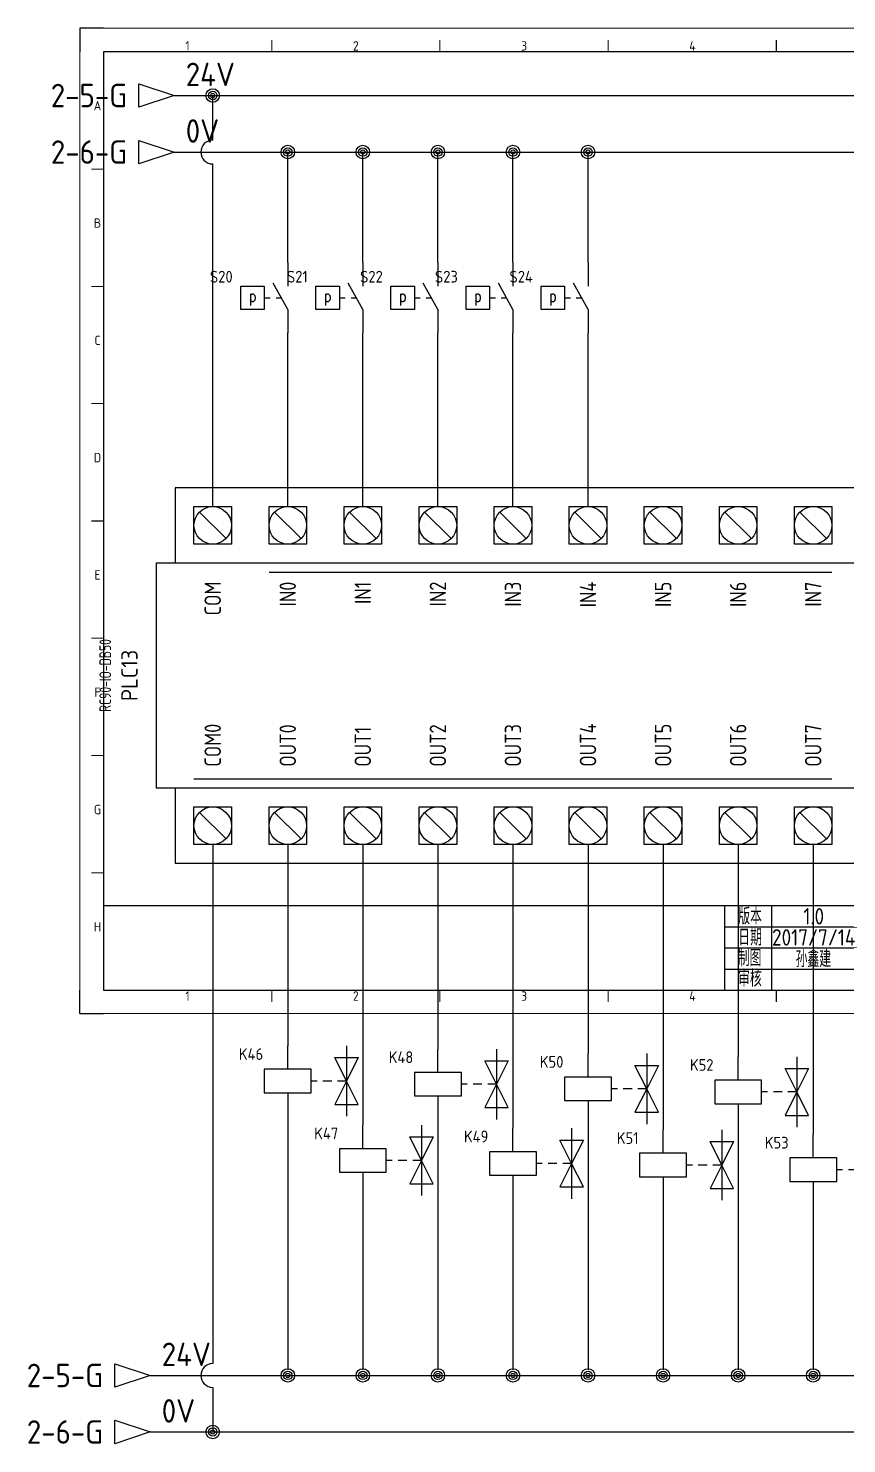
# Model space of a CAD drawing. Header units: millimetres. Extents: x 2018 to 2494, y 1296 to 1597.
# Drawn here: x 2018.3 to 2192.7, y 1295.8 to 1597.4 of the extents above; entities that cross this region are included whole.
import ezdxf
from ezdxf.enums import TextEntityAlignment as Align

# ---------------------------------------------------------------- set-up
doc = ezdxf.new("R2010")
doc.units = ezdxf.units.MM
for name, color, linetype in [('AE_BOR', 1, 'Continuous'), ('DESC', 150, 'Continuous'), ('SYMS', 7, 'Continuous'), ('TAGS', 150, 'Continuous'), ('TERMS', 123, 'Continuous'), ('WIREREF_DEST', 52, 'Continuous'), ('WIRES', 7, 'Continuous'), ('XREF', 7, 'Continuous'), ('图框_标题栏属性', 1, 'Continuous'), ('图框_标题栏文字', 6, 'Continuous')]:
    doc.layers.add(name, color=color, linetype=linetype)
doc.styles.add('ACGBTS', font='ISOCP.SHX')
doc.styles.add('PIN', font='simplex', dxfattribs={"width": 0.75})
doc.styles.get("Standard").update_dxf_attribs({"font": 'arial.ttf'})
doc.styles.add('WD_IEC', font='ISOCP2.shx', dxfattribs={"height": 4, "bigfont": 'gbcbig.shx'})
doc.styles.add('工程字', font='gbenor.shx', dxfattribs={"bigfont": 'gbcbig.shx'})

# ---------------------------------------------------------------- blocks, each defined once
blk = doc.blocks.new('Border')
for p, q in [((584, 410), (10, 410)), ((10, 410), (10, 10)), ((584, 10), (584, 410)), ((10, 10), (584, 10))]:
    blk.add_line(p, q)
at = {"layer": 'AE_BOR', "color": 1, "lineweight": 30}
for p, q in [((10, 420), (0, 420)), ((0, 420), (0, 410)), ((594, 420), (584, 420)), ((594, 410), (594, 420)), ((297, 410), (297, 415)), ((5, 210), (10, 210)), ((584, 210), (589, 210)), ((0, 0), (0, 10)), ((297, 5), (297, 10)), ((594, 0), (594, 10)), ((0, 0), (10, 0)), ((594, 0), (584, 0))]:
    blk.add_line(p, q, dxfattribs=at)
at = {"layer": 'AE_BOR', "color": 1, "lineweight": 15}
for p, q in [((0, 420), (594, 420)), ((0, 0), (0, 420)), ((594, 420), (594, 0)), ((81.75, 410), (81.75, 415)), ((153.5, 410), (153.5, 415)), ((225.25, 410), (225.25, 415)), ((368.75, 410), (368.75, 415)), ((440.5, 410), (440.5, 415)), ((512.25, 410), (512.25, 415)), ((10, 360), (5, 360)), ((589, 360), (584, 360)), ((10, 310), (5, 310)), ((589, 310), (584, 310)), ((10, 260), (5, 260)), ((589, 260), (584, 260)), ((10, 160), (5, 160)), ((589, 160), (584, 160)), ((10, 110), (5, 110)), ((589, 110), (584, 110)), ((10, 60), (5, 60)), ((589, 60), (584, 60)), ((81.75, 5), (81.75, 10)), ((153.5, 5), (153.5, 10)), ((225.25, 5), (225.25, 10)), ((368.75, 5), (368.75, 10)), ((440.5, 5), (440.5, 10)), ((512.25, 5), (512.25, 10)), ((594, 0), (0, 0))]:
    blk.add_line(p, q, dxfattribs=at)
at = {"layer": 'AE_BOR', "color": 1, "lineweight": 15, "style": 'ACGBTS'}
for s, p in [('1', (45.875, 412.5)), ('2', (117.625, 412.5)), ('3', (189.375, 412.5)), ('4', (261.125, 412.5)), ('5', (332.875, 412.5)), ('6', (404.625, 412.5)), ('7', (476.375, 412.5)), ('8', (548.125, 412.5)), ('A', (7.5, 387)), ('A', (586.5, 387)), ('B', (7.5, 337)), ('B', (586.5, 337)), ('C', (7.5, 287)), ('C', (586.5, 287)), ('D', (7.5, 237)), ('D', (586.5, 237)), ('E', (7.5, 187)), ('E', (586.5, 187)), ('F', (7.5, 137)), ('F', (586.5, 137)), ('G', (7.5, 87)), ('G', (586.5, 87)), ('H', (7.5, 37)), ('H', (586.5, 37)), ('1', (45.875, 7.5)), ('2', (117.625, 7.5)), ('3', (189.375, 7.5)), ('4', (261.125, 7.5)), ('5', (332.875, 7.5)), ('6', (404.625, 7.5)), ('7', (476.375, 7.5)), ('8', (548.125, 7.5))]:
    blk.add_text(s, height=4, dxfattribs=at).set_placement(p, align=Align.MIDDLE)
blk = doc.blocks.new('LdrDkA4')
for p, q in [((132.5, 0), (132.5, 18)), ((142.5, 0), (142.5, 18)), ((162.5, 0), (162.5, 18)), ((162.5, 0), (162.5, 18)), ((162.5, 0), (162.5, 18)), ((172.5, 18), (172.5, 13.5)), ((232, 0), (232, 18)), ((242, 0), (242, 18)), ((132.5, 13.5), (162.5, 13.5)), ((172.5, 13.5), (172.5, 9)), ((132.5, 9), (162.99, 9)), ((162.5, 9), (287, 9)), ((272, 0), (272, 9)), ((132.5, 4.5), (162.5, 4.5)), ((232, 4.5), (287, 4.5)), ((142.5, 2.09), (142.5, 2.09)), ((142.5, 2.09), (142.5, 2.09))]:
    blk.add_line(p, q)
blk.add_lwpolyline([(132.5, 18), (0, 18), (0, 0), (132.5, 0)], close=True)
blk.add_lwpolyline([(132.5, 0), (287, 0), (287, 18), (132.5, 18)])
at = {"flags": 9}
blk.add_attdef('WD_TB', (0, 0), '', height=2.5, dxfattribs=at)
at = {"layer": '图框_标题栏属性', "style": '工程字'}
for tag, height, p in [('版本', 3.5, (151.42, 15.75)), ('项目', 6, (202.25, 13.5)), ('名称', 3.5, (264.42, 13.27)), ('日期', 3.5, (151.42, 11.25)), ('制图', 3.5, (151.34, 6.85)), ('公司名称', 6, (197.03, 4.5)), ('文件', 3.5, (257.37, 6.75)), ('页数', 3.5, (279.5, 6.75)), ('审核', 3.5, (151.65, 2.36)), ('图号', 3.5, (257.37, 2.25)), ('总数', 3.5, (279.5, 2.25))]:
    blk.add_attdef(tag, text='', height=height, dxfattribs=at).set_placement(p, align=Align.MIDDLE)
at = {"layer": '图框_标题栏文字', "style": '工程字'}
for s, height, p in [('版本', 3.5, (137.85, 15.75)), ('项目', 3.5, (167.5, 13.5)), ('名称', 3.5, (237, 13.27)), ('日期', 3.5, (137.85, 11.25)), ('制图', 3.5, (137.75, 6.85)), ('文件', 3.5, (237, 6.75)), ('第    页', 3.25, (279.5, 6.75)), ('审核', 3.5, (137.81, 2.51)), ('图号', 3.5, (237, 2.25)), ('共    页', 3.25, (279.5, 2.25))]:
    blk.add_text(s, height=height, dxfattribs=at).set_placement(p, align=Align.MIDDLE_CENTER)
blk = doc.blocks.new('PLCIO_EPSONRC90IO1')
for p, q in [((-187.84, 39.19), (-187.84, 23.19)), ((249.96, 39.19), (-187.84, 39.19)), ((-183.84, 27.19), (-183.84, 35.19)), ((-183.84, 35.19), (-175.84, 35.19)), ((-182.67, 34.02), (-177.01, 28.36)), ((-175.84, 35.19), (-175.84, 27.19)), ((-167.84, 27.19), (-167.84, 35.19)), ((-167.84, 35.19), (-159.84, 35.19)), ((-166.67, 34.02), (-161.01, 28.36)), ((-159.84, 35.19), (-159.84, 27.19)), ((-151.84, 27.19), (-151.84, 35.19)), ((-151.84, 35.19), (-143.84, 35.19)), ((-150.67, 34.02), (-145.01, 28.36)), ((-143.84, 35.19), (-143.84, 27.19)), ((-135.84, 27.19), (-135.84, 35.19)), ((-135.84, 35.19), (-127.84, 35.19)), ((-134.67, 34.02), (-129.01, 28.36)), ((-127.84, 35.19), (-127.84, 27.19)), ((-119.84, 27.19), (-119.84, 35.19)), ((-119.84, 35.19), (-111.84, 35.19)), ((-118.67, 34.02), (-113.01, 28.36)), ((-111.84, 35.19), (-111.84, 27.19)), ((-103.84, 27.19), (-103.84, 35.19)), ((-103.84, 35.19), (-95.84, 35.19)), ((-102.67, 34.02), (-97.01, 28.36)), ((-95.84, 35.19), (-95.84, 27.19)), ((-87.84, 27.19), (-87.84, 35.19)), ((-87.84, 35.19), (-79.84, 35.19)), ((-86.67, 34.02), (-81.01, 28.36)), ((-79.84, 35.19), (-79.84, 27.19)), ((-71.84, 27.19), (-71.84, 35.19)), ((-71.84, 35.19), (-63.84, 35.19)), ((-70.67, 34.02), (-65.01, 28.36)), ((-63.84, 35.19), (-63.84, 27.19)), ((-55.84, 27.19), (-55.84, 35.19)), ((-55.84, 35.19), (-47.84, 35.19)), ((-54.67, 34.02), (-49.01, 28.36)), ((-47.84, 35.19), (-47.84, 27.19)), ((-175.84, 27.19), (-183.84, 27.19)), ((-159.84, 27.19), (-167.84, 27.19)), ((-143.84, 27.19), (-151.84, 27.19)), ((-127.84, 27.19), (-135.84, 27.19)), ((-111.84, 27.19), (-119.84, 27.19)), ((-95.84, 27.19), (-103.84, 27.19)), ((-79.84, 27.19), (-87.84, 27.19)), ((-63.84, 27.19), (-71.84, 27.19)), ((-47.84, 27.19), (-55.84, 27.19)), ((-191.84, -24.81), (-191.84, 23.19)), ((-191.84, 23.19), (253.96, 23.19)), ((-167.84, 21.19), (-47.84, 21.19)), ((-183.84, -22.81), (-47.84, -22.81)), ((-187.84, -24.81), (-191.84, -24.81)), ((-187.84, -24.81), (-187.84, -40.81)), ((52.16, -24.81), (-187.84, -24.81)), ((-183.84, -28.81), (-175.84, -28.81)), ((-183.84, -36.81), (-183.84, -28.81)), ((-182.67, -29.98), (-177.01, -35.64)), ((-175.84, -28.81), (-175.84, -36.81)), ((-167.84, -28.81), (-159.84, -28.81)), ((-167.84, -28.81), (-159.84, -28.81)), ((-167.84, -36.81), (-167.84, -28.81)), ((-167.84, -36.81), (-167.84, -28.81)), ((-166.67, -29.98), (-161.01, -35.64)), ((-159.84, -28.81), (-159.84, -36.81)), ((-159.84, -28.81), (-159.84, -36.81)), ((-151.84, -28.81), (-143.84, -28.81)), ((-151.84, -28.81), (-143.84, -28.81)), ((-151.84, -36.81), (-151.84, -28.81)), ((-151.84, -36.81), (-151.84, -28.81)), ((-150.67, -29.98), (-145.01, -35.64)), ((-143.84, -28.81), (-143.84, -36.81)), ((-143.84, -28.81), (-143.84, -36.81)), ((-135.84, -28.81), (-127.84, -28.81)), ((-135.84, -28.81), (-127.84, -28.81)), ((-135.84, -36.81), (-135.84, -28.81)), ((-135.84, -36.81), (-135.84, -28.81)), ((-134.67, -29.98), (-129.01, -35.64)), ((-127.84, -28.81), (-127.84, -36.81)), ((-127.84, -28.81), (-127.84, -36.81)), ((-119.84, -28.81), (-111.84, -28.81)), ((-119.84, -28.81), (-111.84, -28.81)), ((-119.84, -36.81), (-119.84, -28.81)), ((-119.84, -36.81), (-119.84, -28.81)), ((-118.67, -29.98), (-113.01, -35.64)), ((-111.84, -28.81), (-111.84, -36.81)), ((-111.84, -28.81), (-111.84, -36.81)), ((-103.84, -28.81), (-95.84, -28.81)), ((-103.84, -28.81), (-95.84, -28.81)), ((-103.84, -36.81), (-103.84, -28.81)), ((-103.84, -36.81), (-103.84, -28.81)), ((-102.67, -29.98), (-97.01, -35.64)), ((-95.84, -28.81), (-95.84, -36.81)), ((-95.84, -28.81), (-95.84, -36.81)), ((-87.84, -28.81), (-79.84, -28.81)), ((-87.84, -28.81), (-79.84, -28.81)), ((-87.84, -36.81), (-87.84, -28.81)), ((-87.84, -36.81), (-87.84, -28.81)), ((-86.67, -29.98), (-81.01, -35.64)), ((-79.84, -28.81), (-79.84, -36.81)), ((-79.84, -28.81), (-79.84, -36.81)), ((-71.84, -28.81), (-63.84, -28.81)), ((-71.84, -28.81), (-63.84, -28.81)), ((-71.84, -36.81), (-71.84, -28.81)), ((-71.84, -36.81), (-71.84, -28.81)), ((-70.67, -29.98), (-65.01, -35.64)), ((-63.84, -28.81), (-63.84, -36.81)), ((-63.84, -28.81), (-63.84, -36.81)), ((-55.84, -28.81), (-47.84, -28.81)), ((-55.84, -28.81), (-47.84, -28.81)), ((-55.84, -36.81), (-55.84, -28.81)), ((-55.84, -36.81), (-55.84, -28.81)), ((-54.67, -29.98), (-49.01, -35.64)), ((-47.84, -28.81), (-47.84, -36.81)), ((-47.84, -28.81), (-47.84, -36.81)), ((-175.84, -36.81), (-183.84, -36.81)), ((-159.84, -36.81), (-167.84, -36.81)), ((-159.84, -36.81), (-167.84, -36.81)), ((-143.84, -36.81), (-151.84, -36.81)), ((-143.84, -36.81), (-151.84, -36.81)), ((-127.84, -36.81), (-135.84, -36.81)), ((-127.84, -36.81), (-135.84, -36.81)), ((-111.84, -36.81), (-119.84, -36.81)), ((-111.84, -36.81), (-119.84, -36.81)), ((-95.84, -36.81), (-103.84, -36.81)), ((-95.84, -36.81), (-103.84, -36.81)), ((-79.84, -36.81), (-87.84, -36.81)), ((-79.84, -36.81), (-87.84, -36.81)), ((-63.84, -36.81), (-71.84, -36.81)), ((-63.84, -36.81), (-71.84, -36.81)), ((-47.84, -36.81), (-55.84, -36.81)), ((-47.84, -36.81), (-55.84, -36.81)), ((-187.84, -40.81), (249.96, -40.81))]:
    blk.add_line(p, q)
for centre in [(-179.84, 31.19), (-163.84, 31.19), (-147.84, 31.19), (-131.84, 31.19), (-115.84, 31.19), (-99.84, 31.19), (-83.84, 31.19), (-67.84, 31.19), (-51.84, 31.19), (-179.84, -32.81), (-163.84, -32.81), (-147.84, -32.81), (-131.84, -32.81), (-115.84, -32.81), (-99.84, -32.81), (-83.84, -32.81), (-67.84, -32.81), (-51.84, -32.81)]:
    blk.add_circle(centre, 4)
at = {"style": 'WD_IEC'}
for tag, p, width in [('DESCA47', (-165.33, 63.11), 0.9), ('DESCB47', (-158.34, 63.11), 0.9), ('DESCA48', (-149.33, 63.11), 0.9), ('DESCB48', (-142.34, 63.11), 0.9), ('DESCA49', (-133.33, 63.11), 0.9), ('DESCB49', (-126.34, 63.11), 0.9), ('DESCA50', (-117.33, 63.11), 0.9), ('DESCB50', (-110.34, 63.11), 0.9), ('DESCA51', (-101.33, 63.11), 0.9), ('DESCB51', (-94.34, 63.11), 0.9), ('DESCA52', (-85.33, 63.11), 0.9), ('DESCB52', (-78.34, 63.11), 0.9), ('DESCA53', (-69.33, 63.11), 0.9), ('DESCB53', (-62.34, 63.11), 0.9), ('DESCA54', (-53.33, 63.11), 0.9), ('DESCB54', (-46.34, 63.11), 0.9), ('DESCA56', (-21.33, 63.11), 0.9), ('DESCB56', (-14.34, 63.11), 0.9), ('DESCA57', (-5.33, 63.11), 0.9), ('DESCB57', (1.66, 63.11), 0.9), ('DESCA58', (10.67, 63.11), 0.9), ('DESCB58', (17.66, 63.11), 0.9), ('DESCA59', (26.67, 63.11), 0.9), ('DESCB59', (33.66, 63.11), 0.9), ('DESCA60', (42.67, 63.11), 0.9), ('DESCB60', (49.66, 63.11), 0.9), ('DESCA61', (58.67, 63.11), 0.9), ('DESCB61', (65.66, 63.11), 0.9), ('DESCA62', (74.67, 63.11), 0.9), ('DESCB62', (81.66, 63.11), 0.9), ('DESCA63', (90.67, 63.11), 0.9), ('DESCB63', (97.66, 63.11), 0.9), ('DESCA65', (122.67, 63.11), 0.9), ('DESCB65', (129.66, 63.11), 0.9), ('DESCA66', (138.67, 63.11), 0.9), ('DESCB66', (145.66, 63.11), 0.9), ('DESCA67', (154.67, 63.11), 0.9), ('DESCB67', (161.66, 63.11), 0.9), ('DESCA68', (170.67, 63.11), 0.9), ('DESCB68', (177.66, 63.11), 0.9), ('DESCA69', (186.67, 63.11), 0.9), ('DESCB69', (193.66, 63.11), 0.9), ('DESCA70', (202.67, 63.11), 0.9), ('DESCB70', (209.66, 63.11), 0.9), ('DESCA71', (218.67, 63.11), 0.9), ('DESCB71', (225.66, 63.11), 0.9), ('DESCA72', (234.67, 63.11), 0.9), ('DESCB72', (241.66, 63.11), 0.9), ('WDTAGALT', (-229.84, -12.81), 0.8)]:
    blk.add_attdef(tag, p, '', height=4, rotation=90, dxfattribs=dict(at, width=width))
at = {"style": 'WD_IEC', "width": 0.9}
for tag, p in [('TERM46', (-177.84, 36.42)), ('TERM47', (-161.84, 36.42)), ('TERM48', (-145.84, 36.42)), ('TERM49', (-129.84, 36.42)), ('TERM50', (-113.84, 36.42)), ('TERM51', (-97.84, 36.42)), ('TERM52', (-81.84, 36.42)), ('TERM53', (-65.84, 36.42)), ('TERM54', (-49.84, 36.42)), ('TERM55', (-33.84, 36.42)), ('TERM56', (-17.84, 36.42)), ('TERM57', (-1.84, 36.42)), ('TERM58', (14.16, 36.42)), ('TERM59', (30.16, 36.42)), ('TERM60', (46.16, 36.42)), ('TERM61', (62.16, 36.42)), ('TERM62', (78.16, 36.42)), ('TERM63', (94.16, 36.42)), ('TERM64', (110.16, 36.42)), ('TERM65', (126.16, 36.42)), ('TERM66', (142.16, 36.42)), ('TERM67', (158.16, 36.42)), ('TERM68', (174.16, 36.42)), ('TERM69', (190.16, 36.42)), ('TERM70', (206.16, 36.42)), ('TERM72', (238.16, 36.42)), ('TERM71', (222.16, 36.42))]:
    blk.add_attdef(tag, text='', height=2.5, rotation=90, dxfattribs=at).set_placement(p, align=Align.TOP_LEFT)
at = {"style": 'WD_IEC', "flags": 1}
for tag, p in [('X2TERM46', (-179.84, 35.19)), ('X2TERM47', (-163.84, 35.19)), ('X2TERM48', (-147.84, 35.19)), ('X2TERM49', (-131.84, 35.19)), ('X2TERM50', (-115.84, 35.19)), ('X2TERM51', (-99.84, 35.19)), ('X2TERM52', (-83.84, 35.19)), ('X2TERM53', (-67.84, 35.19)), ('X2TERM54', (-51.84, 35.19)), ('X2TERM55', (-35.84, 35.19)), ('X2TERM56', (-19.84, 35.19)), ('X2TERM57', (-3.84, 35.19)), ('X2TERM58', (12.16, 35.19)), ('X2TERM59', (28.16, 35.19)), ('X2TERM60', (44.16, 35.19)), ('X2TERM61', (60.16, 35.19)), ('X2TERM62', (76.16, 35.19)), ('X2TERM63', (92.16, 35.19)), ('X2TERM64', (108.16, 35.19)), ('X2TERM65', (124.16, 35.19)), ('X2TERM66', (140.16, 35.19)), ('X2TERM67', (156.16, 35.19)), ('X2TERM68', (172.16, 35.19)), ('X2TERM69', (188.16, 35.19)), ('X2TERM70', (204.16, 35.19)), ('X2TERM71', (220.16, 35.19)), ('X2TERM72', (236.16, 35.19)), ('X8TERM01', (-179.84, -36.81)), ('X8TERM02', (-163.84, -36.81)), ('X8TERM03', (-147.84, -36.81)), ('X8TERM04', (-131.84, -36.81)), ('X8TERM05', (-115.84, -36.81)), ('X8TERM06', (-99.84, -36.81)), ('X8TERM07', (-83.84, -36.81)), ('X8TERM08', (-67.84, -36.81)), ('X8TERM09', (-51.84, -36.81)), ('X8TERM10', (-35.84, -36.81)), ('X8TERM11', (-19.84, -36.81)), ('X8TERM12', (-3.84, -36.81)), ('X8TERM13', (12.16, -36.81)), ('X8TERM14', (28.16, -36.81)), ('X8TERM15', (44.16, -36.81)), ('X8TERM16', (60.16, -36.81)), ('X8TERM17', (76.16, -36.81)), ('X8TERM18', (92.16, -36.81)), ('X8TERM19', (108.16, -36.81)), ('X8TERM20', (124.16, -36.81)), ('X8TERM21', (140.16, -36.81)), ('X8TERM22', (156.16, -36.81))]:
    blk.add_attdef(tag, p, '', height=0.35, rotation=90, dxfattribs=at)
at = {"style": 'WD_IEC', "width": 0.9}
for tag, p in [('TERMDESC46', (-179.84, 19.19)), ('TAGA47', (-163.84, 19.19)), ('TAGA48', (-147.84, 19.19)), ('TAGA49', (-131.84, 19.19)), ('TAGA50', (-115.84, 19.19)), ('TAGA51', (-99.84, 19.19)), ('TAGA52', (-83.84, 19.19)), ('TAGA53', (-67.84, 19.19)), ('TAGA54', (-51.84, 19.19)), ('TERMDESC55', (-35.84, 19.19)), ('TAGA56', (-19.84, 19.19)), ('TAGA57', (-3.84, 19.19)), ('TAGA58', (12.16, 19.19)), ('TAGA59', (28.16, 19.19)), ('TAGA60', (44.16, 19.19)), ('TAGA61', (60.16, 19.19)), ('TAGA62', (76.16, 19.19)), ('TAGA63', (92.16, 19.19)), ('TERMDESC64', (108.16, 19.19)), ('TAGA65', (124.16, 19.19)), ('TAGA66', (140.16, 19.19)), ('TAGA67', (156.16, 19.19)), ('TAGA68', (172.16, 19.19)), ('TAGA69', (188.16, 19.19)), ('TAGA70', (204.16, 19.19)), ('TAGA71', (220.16, 19.19)), ('TAGA72', (236.16, 19.19))]:
    blk.add_attdef(tag, text='', height=3.5, rotation=90, dxfattribs=at).set_placement(p, align=Align.MIDDLE_RIGHT)
at = {"linetype": 'Continuous', "style": 'WD_IEC', "flags": 9}
for tag, p in [('ASSYCODE', (-218.83, 6.55)), ('FAMILY', (-218.05, 6.58))]:
    blk.add_attdef(tag, text='', height=0.32, rotation=90, dxfattribs=at).set_placement(p, align=Align.CENTER)
at = {"style": 'WD_IEC'}
for tag, p in [('LINE1', (-210.55, -0.81)), ('LINE2', (-205.55, -0.81)), ('TAG1', (-195.84, -0.81))]:
    blk.add_attdef(tag, text='', height=3.5, rotation=90, dxfattribs=at).set_placement(p, align=Align.CENTER)
for tag, width, p in [('INST', 0.8, (-226, -0.81)), ('LOC', 0.8, (-222.56, -0.81)), ('MFG', 0.8, (-218.55, -0.81)), ('CAT', 0.9, (-215.05, -0.81)), ('DESC', 0.8, (-201.5, -0.81))]:
    blk.add_attdef(tag, text='', height=2.5, rotation=90, dxfattribs=dict(at, width=width)).set_placement(p, align=Align.CENTER)
at = {"style": 'WD_IEC', "width": 0.9}
for tag, p in [('TERMDESC01', (-179.84, -20.26)), ('TERMDESC10', (-35.84, -20.26)), ('TERMDESC19', (108.16, -20.26)), ('TERMDESC20', (124.16, -20.26)), ('TERMDESC21', (140.16, -20.26)), ('TERMDESC22', (156.16, -20.26)), ('TAGA02', (-163.84, -20.26)), ('TAGA03', (-147.84, -20.26)), ('TAGA04', (-131.84, -20.26)), ('TAGA05', (-115.84, -20.26)), ('TAGA06', (-99.84, -20.26)), ('TAGA07', (-83.84, -20.26)), ('TAGA08', (-67.84, -20.26)), ('TAGA09', (-51.84, -20.26)), ('TAGA11', (-19.84, -20.26)), ('TAGA12', (-3.84, -20.26)), ('TAGA13', (12.16, -20.26)), ('TAGA14', (28.16, -20.26)), ('TAGA15', (44.16, -20.26)), ('TAGA16', (60.16, -20.26)), ('TAGA17', (76.16, -20.26)), ('TAGA18', (92.16, -20.26))]:
    blk.add_attdef(tag, text='', height=3.5, rotation=90, dxfattribs=at).set_placement(p, align=Align.MIDDLE_LEFT)
for tag, p in [('TERM01', (-177.84, -37.72)), ('TERM02', (-161.84, -37.86)), ('TERM03', (-145.84, -37.86)), ('TERM04', (-129.84, -37.86)), ('TERM05', (-113.84, -37.86)), ('TERM06', (-97.84, -37.86)), ('TERM07', (-81.84, -37.86)), ('TERM08', (-65.84, -37.86)), ('TERM09', (-49.84, -37.86)), ('TERM10', (-33.84, -37.86)), ('TERM11', (-17.84, -37.86)), ('TERM12', (-1.84, -37.86)), ('TERM13', (14.16, -37.86)), ('TERM14', (30.16, -37.86)), ('TERM15', (46.16, -37.86)), ('TERM16', (62.16, -37.86)), ('TERM17', (78.16, -37.86)), ('TERM18', (94.16, -37.86)), ('TERM19', (110.16, -37.86)), ('TERM20', (126.16, -37.86)), ('TERM21', (142.16, -37.86)), ('TERM22', (158.16, -37.86))]:
    blk.add_attdef(tag, text='', height=2.5, rotation=90, dxfattribs=at).set_placement(p, align=Align.TOP_RIGHT)
for tag, p in [('DESCA02', (-165.33, -64.89)), ('DESCB02', (-158.34, -64.89)), ('DESCA03', (-149.33, -64.89)), ('DESCB03', (-142.34, -64.89)), ('DESCA04', (-133.33, -64.89)), ('DESCB04', (-126.34, -64.89)), ('DESCA05', (-117.33, -64.89)), ('DESCB05', (-110.34, -64.89)), ('DESCA06', (-101.33, -64.89)), ('DESCB06', (-94.34, -64.89)), ('DESCA07', (-85.33, -64.89)), ('DESCB07', (-78.34, -64.89)), ('DESCA08', (-69.33, -64.89)), ('DESCB08', (-62.34, -64.89)), ('DESCA09', (-53.33, -64.89)), ('DESCB09', (-46.34, -64.89)), ('DESCA11', (-21.33, -64.89)), ('DESCB11', (-14.34, -64.89)), ('DESCA12', (-5.33, -64.89)), ('DESCB12', (1.66, -64.89)), ('DESCA13', (10.67, -64.89)), ('DESCB13', (17.66, -64.89)), ('DESCA14', (26.67, -64.89)), ('DESCB14', (33.66, -64.89)), ('DESCA15', (42.67, -64.89)), ('DESCB15', (49.66, -64.89)), ('DESCA16', (58.67, -64.89)), ('DESCB16', (65.66, -64.89)), ('DESCA17', (74.67, -64.89)), ('DESCB17', (81.66, -64.89))]:
    blk.add_attdef(tag, text='', height=4, rotation=90, dxfattribs=at).set_placement(p, align=Align.RIGHT)
blk = doc.blocks.new('HA1D3')
blk.add_lwpolyline([(0, 0), (-3.75, -1.25), (-3.75, 1.25)], close=True)
at = {"style": 'WD_IEC'}
for tag, p, height, flags in [('WIRENO', (1.25, 1), 2.5, 8), ('X1TERM01', (0, 0), 0.32, 1)]:
    blk.add_attdef(tag, p, '', height=height, dxfattribs=dict(at, flags=flags))
at = {"style": 'WD_IEC', "flags": 1}
blk.add_attdef('SIGCODE', text='', height=1, dxfattribs=at).set_placement((-2.5, 1.8), align=Align.RIGHT)
at = {"style": 'WD_IEC'}
blk.add_attdef('XREF', text='', height=2.5, dxfattribs=at).set_placement((-5, 0), align=Align.MIDDLE_RIGHT)
blk.add_attdef('DESC1', text='', height=2.5, dxfattribs=at).set_placement((1.25, -1), align=Align.TOP_LEFT)
blk = doc.blocks.new('WDDOT')
for radius in [0.72, 0.449, 0.223]:
    blk.add_circle((0, 0), radius)
blk = doc.blocks.new('VSV1')
for p, q in [((0, 2.5), (0, 7.5)), ((12.5, 7.5), (12.5, -7.5)), ((12.5, 0), (10, 5)), ((10, 5), (15, 5)), ((15, 5), (12.5, 0)), ((6.25, 0), (5, 0)), ((9.38, 0), (7.5, 0)), ((12.5, 0), (10, -5)), ((12.5, 0), (10.62, 0)), ((15, -5), (12.5, 0)), ((0, -2.5), (0, -7.5)), ((10, -5), (15, -5))]:
    blk.add_line(p, q)
blk.add_lwpolyline([(-5, 2.5), (-5, -2.5), (5, -2.5), (5, 2.5)], close=True)
at = {"style": 'WD_IEC'}
for tag, p in [('INST', (-5.25, 11.5)), ('LOC', (-5.25, 8)), ('TAG1', (-5.25, 4.5)), ('DESC1', (-5.25, -6.85)), ('DESC2', (-5.25, -10.35)), ('DESC3', (-5.25, -13.85))]:
    blk.add_attdef(tag, text='', height=2.5, dxfattribs=at).set_placement(p, align=Align.RIGHT)
blk.add_attdef('TERM01', text='', height=2, rotation=90, dxfattribs=at).set_placement((-1, 7.5), align=Align.RIGHT)
at = {"style": 'WD_IEC', "flags": 1}
for tag, p, height in [('X2TERM01', (0, 7.5), 0.32), ('X4LINK', (-5, 0), 0.32), ('X1LINK', (12.5, 0), 0.32), ('ASSYCODE', (1, -4), 1), ('FAMILY', (1, -5.5), 1), ('CATDESC', (1, -7), 1), ('X8TERM02', (0, -7.5), 0.32)]:
    blk.add_attdef(tag, p, '', height=height, dxfattribs=at)
at = {"style": 'WD_IEC', "flags": 9}
for tag, p in [('MFG', (-6, 1)), ('CAT', (-6, -1.5))]:
    blk.add_attdef(tag, text='', height=1.5, dxfattribs=at).set_placement(p, align=Align.RIGHT)
at = {"style": 'WD_IEC'}
blk.add_attdef('TERM02', (-1, -7.5), '', height=2, rotation=90, dxfattribs=at)
at = {"lineweight": 9, "style": 'WD_IEC'}
for tag, p in [('NO', (-5.5, -16.5)), ('NC', (-5.5, -20))]:
    blk.add_attdef(tag, text='', height=2.5, dxfattribs=at).set_placement(p, align=Align.TOP_RIGHT)
for tag, p in [('XREFNO', (-4, -16.5)), ('XREFNC', (-4, -20)), ('WDTAGALT', (-3.88, -23.13))]:
    blk.add_attdef(tag, text='', height=2.5, dxfattribs=at).set_placement(p, align=Align.TOP_LEFT)
blk = doc.blocks.new('VPS11')
for p, q in [((0, 7.5), (0, 2.5)), ((0, -2.5), (-3.12, 3.12)), ((-5, 0), (-3.75, 0)), ((-2.5, 0), (-1.39, 0)), ((0, -2.5), (0, -7.5))]:
    blk.add_line(p, q)
blk.add_lwpolyline([(-5, 2.5), (-5, -2.5), (-10, -2.5), (-10, 2.5)], close=True)
at = {"style": 'PIN', "width": 0.75}
blk.add_text('p', height=2.5, dxfattribs=at).set_placement((-7.5, 0), align=Align.MIDDLE)
at = {"style": 'WD_IEC'}
for tag, p in [('INST', (-11.75, 10.25)), ('LOC', (-11.75, 6.75)), ('TAG1', (-11.75, 3.25)), ('RATING1', (-11.75, -1.35)), ('DESC1', (-11.75, -9.85)), ('DESC2', (-11.75, -13.35)), ('DESC3', (-11.75, -16.85))]:
    blk.add_attdef(tag, text='', height=2.5, dxfattribs=at).set_placement(p, align=Align.RIGHT)
blk.add_attdef('TERM01', text='', height=2, rotation=90, dxfattribs=at).set_placement((-1, 7.5), align=Align.RIGHT)
at = {"style": 'WD_IEC', "flags": 1}
for tag, p, height in [('X2TERM01', (0, 7.5), 0.32), ('MFG', (2.75, 6.5), 1.5), ('CAT', (2.75, 4), 1.5), ('X1LINK', (0, 0), 0.32), ('ASSYCODE', (1, -4), 1), ('CONTACT', (1, -2.5), 1), ('COMMON', (2.25, -3.75), 1), ('FAMILY', (1, -5.5), 1), ('CATDESC', (1, -7), 1), ('X8TERM02', (0, -7.5), 0.32)]:
    blk.add_attdef(tag, p, '', height=height, dxfattribs=at)
at = {"style": 'WD_IEC'}
blk.add_attdef('TERM02', (-1, -7.5), '', height=2, rotation=90, dxfattribs=at)
at = {"lineweight": 15, "style": 'WD_IEC'}
for tag, p in [('XREF', (-11.75, -6)), ('WDTAGALT', (-11.25, -20.13))]:
    blk.add_attdef(tag, text='', height=2.5, dxfattribs=at).set_placement(p, align=Align.RIGHT)

msp = doc.modelspace()

# ---------------------------------------------------------------- linework, layer by layer
at = {"layer": 'WIRES'}
for p, q in [((2049.35, 1583.09), (2483.34, 1583.09)), ((2057.6, 1573.58), (2057.6, 1583.09)), ((2049.35, 1571.04), (2483.34, 1571.04)), ((2073.6, 1547.48), (2073.6, 1571.11)), ((2089.6, 1547.48), (2089.6, 1571.11)), ((2105.6, 1547.48), (2105.6, 1571.11)), ((2121.6, 1547.48), (2121.6, 1571.11)), ((2137.6, 1547.48), (2137.6, 1571.04)), ((2057.6, 1495.49), (2057.6, 1568.5)), ((2073.6, 1495.49), (2073.6, 1532.48)), ((2089.6, 1495.49), (2089.6, 1532.48)), ((2105.6, 1495.49), (2105.6, 1532.48)), ((2121.6, 1495.49), (2121.6, 1532.48)), ((2137.6, 1495.49), (2137.6, 1532.48)), ((2057.6, 1423.49), (2057.6, 1312.85)), ((2073.6, 1423.49), (2073.6, 1380.55)), ((2089.6, 1423.49), (2089.6, 1363.64)), ((2105.6, 1423.49), (2105.6, 1379.88)), ((2121.6, 1423.49), (2121.6, 1362.98)), ((2137.6, 1423.49), (2137.6, 1378.89)), ((2153.6, 1423.49), (2153.6, 1362.65)), ((2169.6, 1423.49), (2169.6, 1378.23)), ((2185.6, 1423.49), (2185.6, 1361.66)), ((2073.6, 1365.55), (2073.6, 1311.47)), ((2105.6, 1364.88), (2105.6, 1311.47)), ((2137.6, 1363.89), (2137.6, 1311.47)), ((2169.6, 1363.23), (2169.6, 1311.47)), ((2089.6, 1348.64), (2089.6, 1311.47)), ((2121.6, 1347.98), (2121.6, 1311.47)), ((2153.6, 1347.65), (2153.6, 1311.47)), ((2185.6, 1346.66), (2185.6, 1311.47)), ((2044.23, 1310.31), (2494.32, 1310.31)), ((2057.6, 1307.77), (2057.6, 1298.26)), ((2044.23, 1298.26), (2494.32, 1298.26))]:
    msp.add_line(p, q, dxfattribs=at)
for centre in [(2057.6, 1571.04), (2057.6, 1310.31)]:
    msp.add_arc(centre, 2.54, 90, 270, dxfattribs=at)

# ---------------------------------------------------------------- block references
msp.add_blockref('LdrDkA4', (2034.29, 1392.42)).add_auto_attribs({'总数': '26', '页数': '26', '文件': '26', '公司名称': '江苏力德尔电子信息技术有限公司', '项目': '自动贴钢片机', '制图': '孙鑫建', '日期': '2017/7/14', '版本': '1.0'})
at = {"layer": 'AE_BOR', "xscale": 0.5, "yscale": 0.5, "zscale": 0.5}
msp.add_blockref('Border', (2029.29, 1387.42), dxfattribs=at)
at = {"layer": 'SYMS'}
ref = msp.add_blockref('HA1D3', (2049.35, 1583.09), dxfattribs=dict(at, xscale=2, yscale=2, zscale=2))
ref.add_attrib('XREF', '2-5-G', dxfattribs={"layer": 'XREF', "height": 5, "style": 'WD_IEC'}).set_placement((2039.35, 1583.09), align=Align.MIDDLE_RIGHT)
ref.add_attrib('WIRENO', '24V', (2051.85, 1585.09), dxfattribs={"layer": 'WIREREF_DEST', "height": 5, "style": 'WD_IEC', "flags": 8})
at = {"layer": 'SYMS', "xscale": 2, "yscale": 2, "zscale": 2}
for p in [(2057.6, 1583.09), (2073.6, 1571.04), (2089.6, 1571.04), (2105.6, 1571.04), (2121.6, 1571.04), (2137.6, 1571.04), (2073.6, 1310.31), (2089.6, 1310.31), (2105.6, 1310.31), (2121.6, 1310.31), (2137.6, 1310.31), (2153.6, 1310.31), (2169.6, 1310.31), (2185.6, 1310.31), (2057.6, 1298.26)]:
    msp.add_blockref('WDDOT', p, dxfattribs=at)
at = {"layer": 'SYMS'}
ref = msp.add_blockref('HA1D3', (2049.35, 1571.04), dxfattribs=dict(at, xscale=2, yscale=2, zscale=2))
ref.add_attrib('XREF', '2-6-G', dxfattribs={"layer": 'XREF', "height": 5, "style": 'WD_IEC'}).set_placement((2039.35, 1571.04), align=Align.MIDDLE_RIGHT)
ref.add_attrib('WIRENO', '0V', (2051.85, 1573.04), dxfattribs={"layer": 'WIREREF_DEST', "height": 5, "style": 'WD_IEC', "flags": 8})
ref = msp.add_blockref('VPS11', (2073.6, 1539.98), dxfattribs=at)
ref.add_attrib('TAG1', 'S20', dxfattribs={"layer": 'TAGS', "height": 2.5, "style": 'WD_IEC'}).set_placement((2061.85, 1543.23), align=Align.RIGHT)
ref = msp.add_blockref('VPS11', (2089.6, 1539.98), dxfattribs=at)
ref.add_attrib('TAG1', 'S21', dxfattribs={"layer": 'TAGS', "height": 2.5, "style": 'WD_IEC'}).set_placement((2077.85, 1543.23), align=Align.RIGHT)
ref = msp.add_blockref('VPS11', (2105.6, 1539.98), dxfattribs=at)
ref.add_attrib('TAG1', 'S22', dxfattribs={"layer": 'TAGS', "height": 2.5, "style": 'WD_IEC'}).set_placement((2093.85, 1543.23), align=Align.RIGHT)
ref = msp.add_blockref('VPS11', (2121.6, 1539.98), dxfattribs=at)
ref.add_attrib('TAG1', 'S23', dxfattribs={"layer": 'TAGS', "height": 2.5, "style": 'WD_IEC'}).set_placement((2109.85, 1543.23), align=Align.RIGHT)
ref = msp.add_blockref('VPS11', (2137.6, 1539.98), dxfattribs=at)
ref.add_attrib('TAG1', 'S24', dxfattribs={"layer": 'TAGS', "height": 2.5, "style": 'WD_IEC'}).set_placement((2125.85, 1543.23), align=Align.RIGHT)
ref = msp.add_blockref('PLCIO_EPSONRC90IO1', (2237.44, 1460.3), dxfattribs=at)
ref.add_attrib('TAGA54', 'IN7', dxfattribs={"layer": 'TAGS', "height": 3.5, "rotation": 90, "style": 'WD_IEC', "width": 0.9}).set_placement((2185.6, 1479.49), align=Align.MIDDLE_RIGHT)
ref.add_attrib('TAGA53', 'IN6', dxfattribs={"layer": 'TAGS', "height": 3.5, "rotation": 90, "style": 'WD_IEC', "width": 0.9}).set_placement((2169.6, 1479.49), align=Align.MIDDLE_RIGHT)
ref.add_attrib('TAGA52', 'IN5', dxfattribs={"layer": 'TAGS', "height": 3.5, "rotation": 90, "style": 'WD_IEC', "width": 0.9}).set_placement((2153.6, 1479.49), align=Align.MIDDLE_RIGHT)
ref.add_attrib('TAGA51', 'IN4', dxfattribs={"layer": 'TAGS', "height": 3.5, "rotation": 90, "style": 'WD_IEC', "width": 0.9}).set_placement((2137.6, 1479.49), align=Align.MIDDLE_RIGHT)
ref.add_attrib('TAGA50', 'IN3', dxfattribs={"layer": 'TAGS', "height": 3.5, "rotation": 90, "style": 'WD_IEC', "width": 0.9}).set_placement((2121.6, 1479.49), align=Align.MIDDLE_RIGHT)
ref.add_attrib('TAGA49', 'IN2', dxfattribs={"layer": 'TAGS', "height": 3.5, "rotation": 90, "style": 'WD_IEC', "width": 0.9}).set_placement((2105.6, 1479.49), align=Align.MIDDLE_RIGHT)
ref.add_attrib('TAGA48', 'IN1', dxfattribs={"layer": 'TAGS', "height": 3.5, "rotation": 90, "style": 'WD_IEC', "width": 0.9}).set_placement((2089.6, 1479.49), align=Align.MIDDLE_RIGHT)
ref.add_attrib('TERMDESC46', 'COM', dxfattribs={"layer": 'TERMS', "height": 3.5, "rotation": 90, "style": 'WD_IEC', "width": 0.9}).set_placement((2057.6, 1479.49), align=Align.MIDDLE_RIGHT)
ref.add_attrib('TAGA09', 'OUT7', dxfattribs={"layer": 'TAGS', "height": 3.5, "rotation": 90, "style": 'WD_IEC', "width": 0.9}).set_placement((2185.6, 1440.04), align=Align.MIDDLE_LEFT)
ref.add_attrib('TAGA08', 'OUT6', dxfattribs={"layer": 'TAGS', "height": 3.5, "rotation": 90, "style": 'WD_IEC', "width": 0.9}).set_placement((2169.6, 1440.04), align=Align.MIDDLE_LEFT)
ref.add_attrib('TAGA07', 'OUT5', dxfattribs={"layer": 'TAGS', "height": 3.5, "rotation": 90, "style": 'WD_IEC', "width": 0.9}).set_placement((2153.6, 1440.04), align=Align.MIDDLE_LEFT)
ref.add_attrib('TAGA06', 'OUT4', dxfattribs={"layer": 'TAGS', "height": 3.5, "rotation": 90, "style": 'WD_IEC', "width": 0.9}).set_placement((2137.6, 1440.04), align=Align.MIDDLE_LEFT)
ref.add_attrib('TAGA04', 'OUT2', dxfattribs={"layer": 'TAGS', "height": 3.5, "rotation": 90, "style": 'WD_IEC', "width": 0.9}).set_placement((2105.6, 1440.04), align=Align.MIDDLE_LEFT)
ref.add_attrib('TAGA03', 'OUT1', dxfattribs={"layer": 'TAGS', "height": 3.5, "rotation": 90, "style": 'WD_IEC', "width": 0.9}).set_placement((2089.6, 1440.04), align=Align.MIDDLE_LEFT)
ref.add_attrib('DESC', 'RC90-IO-DB50', dxfattribs={"layer": 'DESC', "height": 2.5, "rotation": 90, "style": 'WD_IEC', "width": 0.8}).set_placement((2035.94, 1459.49), align=Align.CENTER)
ref.add_attrib('TAG1', 'PLC13', dxfattribs={"layer": 'TAGS', "height": 3.5, "rotation": 90, "style": 'WD_IEC'}).set_placement((2041.6, 1459.49), align=Align.CENTER)
ref.add_attrib('TERMDESC01', 'COM0', dxfattribs={"layer": 'TERMS', "height": 3.5, "rotation": 90, "style": 'WD_IEC', "width": 0.9}).set_placement((2057.6, 1440.04), align=Align.MIDDLE_LEFT)
ref.add_attrib('TAGA02', 'OUT0', dxfattribs={"layer": 'TAGS', "height": 3.5, "rotation": 90, "style": 'WD_IEC', "width": 0.9}).set_placement((2073.6, 1440.04), align=Align.MIDDLE_LEFT)
ref.add_attrib('TAGA05', 'OUT3', dxfattribs={"layer": 'TAGS', "height": 3.5, "rotation": 90, "style": 'WD_IEC', "width": 0.9}).set_placement((2121.6, 1440.04), align=Align.MIDDLE_LEFT)
ref.add_attrib('TAGA47', 'IN0', dxfattribs={"layer": 'TAGS', "height": 3.5, "rotation": 90, "style": 'WD_IEC', "width": 0.9}).set_placement((2073.6, 1479.49), align=Align.MIDDLE_RIGHT)
ref = msp.add_blockref('VSV1', (2073.6, 1373.05), dxfattribs=at)
ref.add_attrib('TAG1', 'K46', dxfattribs={"layer": 'TAGS', "height": 2.5, "style": 'WD_IEC'}).set_placement((2068.35, 1377.55), align=Align.RIGHT)
ref = msp.add_blockref('VSV1', (2105.6, 1372.38), dxfattribs=at)
ref.add_attrib('TAG1', 'K48', dxfattribs={"layer": 'TAGS', "height": 2.5, "style": 'WD_IEC'}).set_placement((2100.35, 1376.88), align=Align.RIGHT)
ref = msp.add_blockref('VSV1', (2137.6, 1371.39), dxfattribs=at)
ref.add_attrib('TAG1', 'K50', dxfattribs={"layer": 'TAGS', "height": 2.5, "style": 'WD_IEC'}).set_placement((2132.35, 1375.89), align=Align.RIGHT)
ref = msp.add_blockref('VSV1', (2169.6, 1370.73), dxfattribs=at)
ref.add_attrib('TAG1', 'K52', dxfattribs={"layer": 'TAGS', "height": 2.5, "style": 'WD_IEC'}).set_placement((2164.35, 1375.23), align=Align.RIGHT)
ref = msp.add_blockref('VSV1', (2089.6, 1356.14), dxfattribs=at)
ref.add_attrib('TAG1', 'K47', dxfattribs={"layer": 'TAGS', "height": 2.5, "style": 'WD_IEC'}).set_placement((2084.35, 1360.64), align=Align.RIGHT)
ref = msp.add_blockref('VSV1', (2121.6, 1355.48), dxfattribs=at)
ref.add_attrib('TAG1', 'K49', dxfattribs={"layer": 'TAGS', "height": 2.5, "style": 'WD_IEC'}).set_placement((2116.35, 1359.98), align=Align.RIGHT)
ref = msp.add_blockref('VSV1', (2153.6, 1355.15), dxfattribs=at)
ref.add_attrib('TAG1', 'K51', dxfattribs={"layer": 'TAGS', "height": 2.5, "style": 'WD_IEC'}).set_placement((2148.35, 1359.65), align=Align.RIGHT)
ref = msp.add_blockref('VSV1', (2185.6, 1354.16), dxfattribs=at)
ref.add_attrib('TAG1', 'K53', dxfattribs={"layer": 'TAGS', "height": 2.5, "style": 'WD_IEC'}).set_placement((2180.35, 1358.66), align=Align.RIGHT)
ref = msp.add_blockref('HA1D3', (2044.23, 1310.31), dxfattribs=dict(at, xscale=2, yscale=2, zscale=2))
ref.add_attrib('XREF', '2-5-G', dxfattribs={"layer": 'XREF', "height": 5, "style": 'WD_IEC'}).set_placement((2034.23, 1310.31), align=Align.MIDDLE_RIGHT)
ref.add_attrib('WIRENO', '24V', (2046.73, 1312.31), dxfattribs={"layer": 'WIREREF_DEST', "height": 5, "style": 'WD_IEC', "flags": 8})
ref = msp.add_blockref('HA1D3', (2044.23, 1298.26), dxfattribs=dict(at, xscale=2, yscale=2, zscale=2))
ref.add_attrib('XREF', '2-6-G', dxfattribs={"layer": 'XREF', "height": 5, "style": 'WD_IEC'}).set_placement((2034.23, 1298.26), align=Align.MIDDLE_RIGHT)
ref.add_attrib('WIRENO', '0V', (2046.73, 1300.26), dxfattribs={"layer": 'WIREREF_DEST', "height": 5, "style": 'WD_IEC', "flags": 8})

doc.saveas('drawing.dxf')
